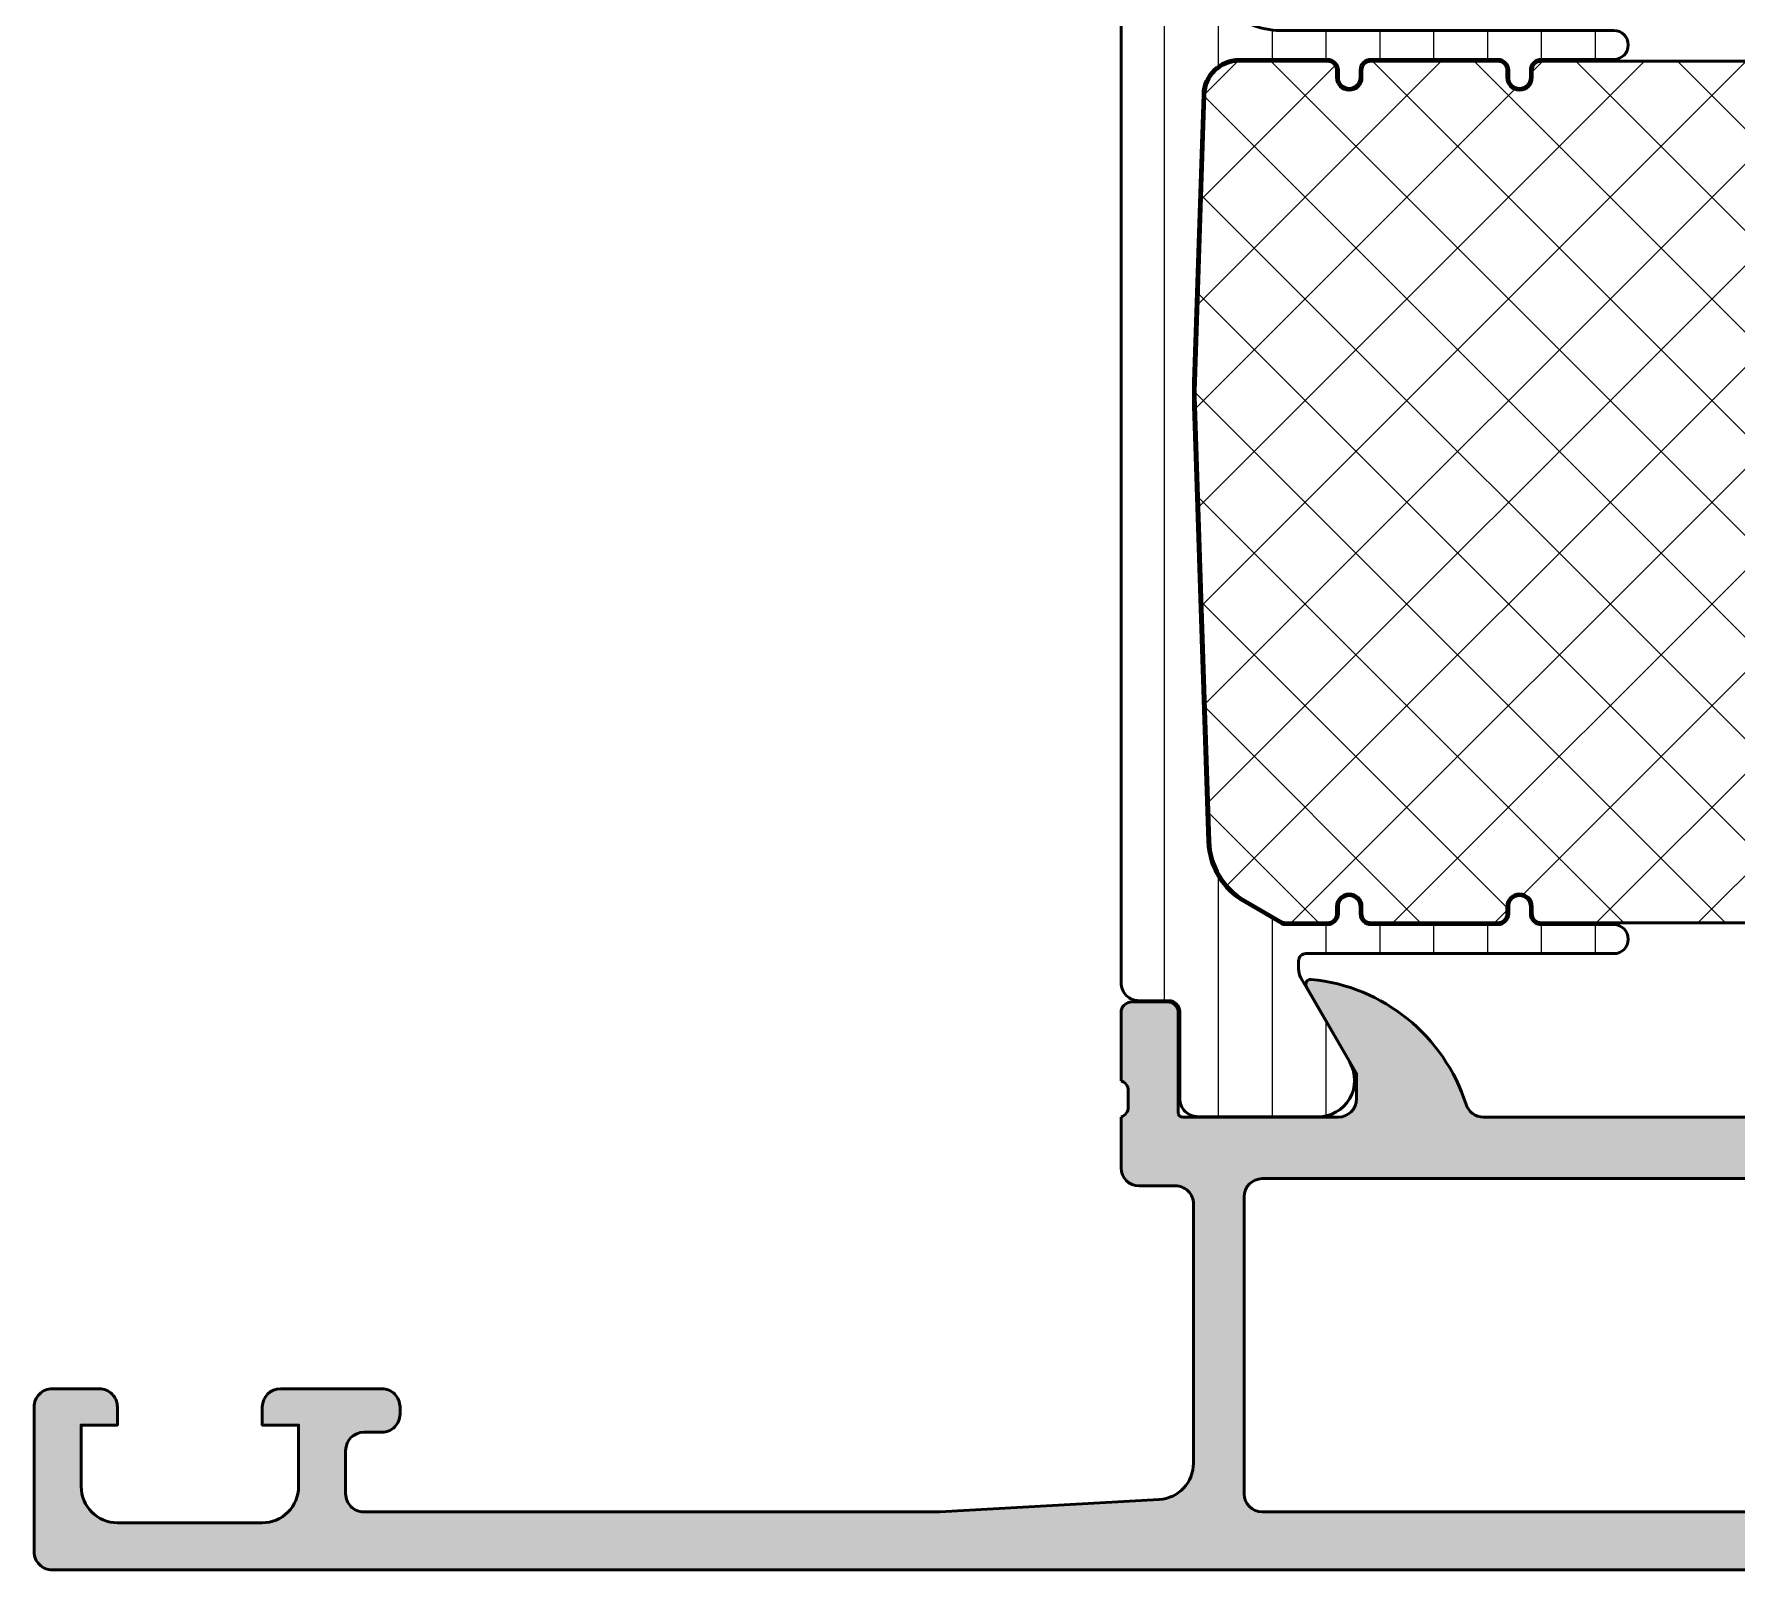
# Model space of a CAD drawing. Extents: x 0 to 94, y 0 to 75.
# Drawn here: x 0 to 47, y 0 to 42.39 of the extents above; entities that cross this region are included whole.
import ezdxf

# ---------------------------------------------------------------- set-up
doc = ezdxf.new("R2010")
doc.units = 0
for name, color, linetype, lineweight in [('0S-Alu contour', 7, 'Continuous', 50), ('0S-Alu hatch', 252, 'Continuous', 25), ('0S-Plastic contour', 254, 'Continuous', 50), ('0S-Plastic hatch', 253, 'Continuous', 25), ('0S-PT contour', 91, 'Continuous', 50), ('0S-PT hatch', 103, 'Continuous', 25)]:
    doc.layers.add(name, color=color, linetype=linetype, lineweight=lineweight)

# ---------------------------------------------------------------- blocks, each defined once
blk = doc.blocks.new('284163__18A5535A_B748_4C2D_93DA_4DFDD5C5FB51___53A38D41_53F8_440B_AF5E_DCBDC22F76F6_')
at = {"layer": '0S-Plastic hatch'}
h = blk.add_hatch(dxfattribs=at)
h.set_pattern_fill('ANSI31', color=256, scale=0.4680000000000001, angle=45, style=0)
h.set_pattern_definition([(90, (0, 0), (-1.4859, 0), [])])
edge = h.paths.add_edge_path()
edge.add_line((29.99999809265136, 48.79000299999995), (29.99999809265138, 16.20999699999988))
edge.add_arc((30.49999809265138, 16.20999699999988), 0.5, 180, 270.0000000000081)
edge.add_line((30.49999809265145, 15.70999699999988), (31.32033076590893, 15.70999699999999))
edge.add_ellipse((31.32033076590893, 15.40999699999993), major_axis=(-0.3000000000000682, 0), ratio=1, start_angle=180, end_angle=270, ccw=False)
edge.add_line((31.62033076590899, 15.40999699999998), (31.61999613660283, 13.00999861706368))
edge.add_arc((32.11999211404151, 13.00999597743868), 0.4999959774456508, 179.9996975182267, 270.0003024811965)
edge.add_line((32.11999475366667, 12.51), (35.43515744048284, 12.51))
edge.add_arc((35.44703488356272, 13.50992946068492), 0.9999999999998763, 269.3194566383534, 389.9999965993499)
edge.add_line((36.31306031702332, 14.00992940928405), (34.96698537592103, 16.34139991764112))
edge.add_ellipse((35.39999809265131, 16.59139989194063), major_axis=(-0.4999999999998948, 0), ratio=1, start_angle=0, end_angle=29.99999659934548, ccw=False)
edge.add_line((34.89999809265142, 16.59139989194065), (34.89999809265139, 16.81001272908001))
edge.add_ellipse((35.09999809265137, 16.81001272908001), major_axis=(-0.1999999999999815, 0), ratio=1, start_angle=269.99999999999795, end_angle=360, ccw=False)
edge.add_line((35.09999809265138, 17.01001272907999), (43.5999980926514, 17.01001272907994))
edge.add_arc((43.59999809265142, 17.41001272907993), 0.3999999999999915, 269.999999999998, 449.9999999999979)
edge.add_line((43.59999809265143, 17.81001272907992), (41.59999809265149, 17.81001272907995))
edge.add_ellipse((41.5999980926515, 18.11001272908), major_axis=(-0.300000000000054, 0), ratio=1, start_angle=0, end_angle=89.99999999999733, ccw=False)
edge.add_line((41.29999809265145, 18.11001272908), (41.29999809265136, 18.31001272908003))
edge.add_arc((40.99999809265139, 18.31001272908003), 0.2999999999999687, 0, 180)
edge.add_line((40.69999809265143, 18.31001272908003), (40.69999809265151, 18.11001272908013))
edge.add_ellipse((40.39999809265133, 18.11001272908007), major_axis=(-0.3000000000001748, 0), ratio=1, start_angle=90.000000000015, end_angle=180, ccw=False)
edge.add_line((40.39999809265141, 17.81001272907989), (36.89999809265142, 17.81001272907998))
edge.add_ellipse((36.89999809265143, 18.11001272908), major_axis=(-0.300000000000022, 0), ratio=1, start_angle=0, end_angle=89.99999999999733, ccw=False)
edge.add_line((36.59999809265141, 18.11001272908), (36.59999809265129, 18.31001272908003))
edge.add_arc((36.29999809265131, 18.31001272908003), 0.2999999999999829, 0, 180)
edge.add_line((35.99999809265133, 18.31001272908003), (35.99999809265141, 18.11001272908007))
edge.add_ellipse((35.69999809265139, 18.11001272908004), major_axis=(-0.3000000000000256, 0), ratio=1, start_angle=90.00000000000807, end_angle=180, ccw=False)
edge.add_line((35.69999809265143, 17.81001272908001), (34.53589647745098, 17.81001272908003))
edge.add_ellipse((34.53589647745101, 18.01001272871155), major_axis=(-0.1999999996315189, 0), ratio=1, start_angle=60.000000000000114, end_angle=89.99999999999193, ccw=False)
edge.add_line((34.43589647763524, 17.83680764827378), (33.39909399434451, 18.43540571210517))
edge.add_ellipse((34.39909382891554, 20.16745660626702), major_axis=(-1.999999992277231, 0), ratio=1, start_angle=1.7229977105126864, end_angle=60.00000534461259, ccw=False)
edge.add_line((32.39999809265142, 20.10732170492413), (32.00537866268745, 32.13201509160896))
edge.add_ellipse((41.99999809263043, 32.46001272908056), major_axis=(-9.99999999997904, 0), ratio=1, start_angle=-1.8796251589935764, end_angle=1.8796251589967028, ccw=False)
edge.add_line((32.00537866268742, 32.78801036655162), (32.26315301400549, 40.72281249282728))
edge.add_ellipse((33.26261495700188, 40.6900127290801), major_axis=(-1.000000000000002, 0), ratio=1, start_angle=269.9999999999992, end_angle=358.12037484100546, ccw=False)
edge.add_line((33.26261495700189, 41.69001272908009), (35.69999809265143, 41.69001272908001))
edge.add_ellipse((35.69999809265144, 41.39001272908005), major_axis=(-0.2999999999999687, 0), ratio=1, start_angle=180, end_angle=270.00000000000136, ccw=False)
edge.add_line((35.99999809265141, 41.39001272908007), (35.99999809265138, 41.19001272908003))
edge.add_arc((36.29999809265136, 41.19001272908001), 0.2999999999999829, 180, 360)
edge.add_line((36.59999809265135, 41.19001272908), (36.59999809265135, 41.39001272908))
edge.add_ellipse((36.8999980926513, 41.39001272908002), major_axis=(-0.2999999999999545, 0), ratio=1, start_angle=270, end_angle=360, ccw=False)
edge.add_line((36.8999980926513, 41.69001272907997), (40.39999809265157, 41.69001272908002))
edge.add_ellipse((40.39999809265156, 41.3900127290801), major_axis=(-0.299999999999919, 0), ratio=1, start_angle=180, end_angle=269.99999999999864, ccw=False)
edge.add_line((40.69999809265147, 41.39001272908012), (40.6999980926514, 41.19001272908))
edge.add_arc((40.99999809265139, 41.19001272908), 0.2999999999999971, 180, 360)
edge.add_line((41.29999809265139, 41.19001272908003), (41.29999809265145, 41.39001272908002))
edge.add_ellipse((41.59999809265143, 41.39001272908005), major_axis=(-0.2999999999999829, 0), ratio=1, start_angle=270.0000000000054, end_angle=360, ccw=False)
edge.add_line((41.5999980926514, 41.69001272908003), (43.5999980926514, 41.69001272908001))
edge.add_arc((43.5999980926514, 42.09001272907999), 0.3999999999999844, 270, 450)
edge.add_line((43.5999980926514, 42.49001272907999), (34.38785950495107, 42.49001272907993))
edge.add_ellipse((34.38785950495104, 44.49001272907994), major_axis=(-2.000000000000014, 0), ratio=1, start_angle=-1.8796251589948838, end_angle=90.0000000000008, ccw=False)
edge.add_line((32.38893561895824, 44.55561225657435), (32.39999809265136, 44.89270375323563))
edge.add_ellipse((34.39909383663482, 44.83256885166063), major_axis=(-2.000000000000055, 0), ratio=1, start_angle=299.99999465538883, end_angle=358.2770022894899, ccw=False)
edge.add_line((33.39909399820233, 46.56461975251061), (34.39999801186762, 47.1424918255765))
edge.add_arc((33.89999809265133, 48.00851727600147), 1.000000000000033, 299.9999946553925, 360)
edge.add_line((34.89999809265136, 48.00851727600148), (34.89999809265142, 48.40860010805933))
edge.add_ellipse((35.39999809265138, 48.40860010805926), major_axis=(-0.4999999999999574, 0), ratio=1, start_angle=330.0000034006557, end_angle=360, ccw=False)
edge.add_line((34.96698537592104, 48.6586000823588), (36.31306031702344, 50.99007059071589))
edge.add_arc((35.44703488356282, 51.49007053931505), 0.9999999999999037, 330.0000034006489, 450.6805433616457)
edge.add_line((35.43515744048296, 52.49), (32.11999475366656, 52.49))
edge.add_arc((32.1199921140414, 51.99000402256119), 0.4999959774457751, 89.99969751880354, 180.0003024817733)
edge.add_line((31.61999613660259, 51.99000138293619), (31.62033076590888, 49.59000299999996))
edge.add_ellipse((31.32033076590888, 49.59000299999996), major_axis=(-0.2999999999999971, 0), ratio=1, start_angle=90.00000000000892, end_angle=180, ccw=False)
edge.add_line((31.32033076590893, 49.29000299999995), (30.49999809265135, 49.29000299999994))
edge.add_arc((30.49999809265135, 48.79000299999995), 0.5, 90.0000000000004, 180)
at = {"layer": '0S-Plastic contour', "color": 7}
for points in [[(35.43515744048296, 52.49), (32.11999475366656, 52.49)], [(31.61999613660259, 51.99000138293619), (31.62033076590888, 49.59000299999996)], [(34.96698537592104, 48.6586000823588), (36.31306031702344, 50.99007059071589)], [(31.32033076590893, 49.29000299999995), (30.49999809265135, 49.29000299999994)], [(29.99999809265136, 48.79000299999995), (29.99999809265138, 16.20999699999988)], [(34.89999809265136, 48.00851727600148), (34.89999809265142, 48.40860010805933)], [(33.39909399820233, 46.56461975251061), (34.39999801186762, 47.1424918255765)], [(32.38893561895824, 44.55561225657435), (32.39999809265136, 44.89270375323563)], [(43.5999980926514, 42.49001272907999), (34.38785950495107, 42.49001272907993)], [(33.26261495700189, 41.69001272908009), (35.69999809265143, 41.69001272908001)], [(35.99999809265141, 41.39001272908007), (35.99999809265138, 41.19001272908003)], [(36.59999809265135, 41.19001272908), (36.59999809265135, 41.39001272908)], [(36.8999980926513, 41.69001272907997), (40.39999809265157, 41.69001272908002)], [(40.69999809265147, 41.39001272908012), (40.6999980926514, 41.19001272908)], [(41.29999809265139, 41.19001272908003), (41.29999809265145, 41.39001272908002)], [(41.5999980926514, 41.69001272908003), (43.5999980926514, 41.69001272908001)], [(32.00537866268742, 32.78801036655162), (32.26315301400549, 40.72281249282728)], [(32.39999809265142, 20.10732170492413), (32.00537866268745, 32.13201509160896)], [(34.43589647763524, 17.83680764827378), (33.39909399434451, 18.43540571210517)], [(35.99999809265133, 18.31001272908003), (35.99999809265141, 18.11001272908007)], [(36.59999809265141, 18.11001272908), (36.59999809265129, 18.31001272908003)], [(40.69999809265143, 18.31001272908003), (40.69999809265151, 18.11001272908013)], [(41.29999809265145, 18.11001272908), (41.29999809265136, 18.31001272908003)], [(35.69999809265143, 17.81001272908001), (34.53589647745098, 17.81001272908003)], [(40.39999809265141, 17.81001272907989), (36.89999809265142, 17.81001272907998)], [(43.59999809265143, 17.81001272907992), (41.59999809265149, 17.81001272907995)], [(35.09999809265138, 17.01001272907999), (43.5999980926514, 17.01001272907994)], [(34.89999809265142, 16.59139989194065), (34.89999809265139, 16.81001272908001)], [(36.31306031702332, 14.00992940928405), (34.96698537592103, 16.34139991764112)], [(30.49999809265145, 15.70999699999988), (31.32033076590893, 15.70999699999999)], [(31.62033076590899, 15.40999699999998), (31.61999613660283, 13.00999861706368)], [(32.11999475366667, 12.51), (35.43515744048284, 12.51)]]:
    blk.add_lwpolyline(points, dxfattribs=at)
for centre, radius, start, end in [((32.1199921140414, 51.99000402256119), 0.4999959774457751, 89.99969751880354, 180.0003024817733), ((35.44703488356282, 51.49007053931505), 0.9999999999999037, 330.0000034006489, 90.68054336164573), ((30.49999809265135, 48.79000299999995), 0.5, 90.0000000000004, 180), ((33.89999809265133, 48.00851727600147), 1.000000000000033, 299.9999946553925, 0), ((43.5999980926514, 42.09001272907999), 0.3999999999999844, 270, 90), ((36.29999809265136, 41.19001272908001), 0.2999999999999829, 180, 0), ((40.99999809265139, 41.19001272908), 0.2999999999999971, 180, 0), ((36.29999809265131, 18.31001272908003), 0.2999999999999829, 0, 180), ((40.99999809265139, 18.31001272908003), 0.2999999999999687, 0, 180), ((43.59999809265142, 17.41001272907993), 0.3999999999999915, 269.999999999998, 89.99999999999797), ((30.49999809265138, 16.20999699999988), 0.5, 180, 270.0000000000081), ((35.44703488356272, 13.50992946068492), 0.9999999999998763, 269.3194566383534, 29.99999659934991), ((32.11999211404151, 13.00999597743868), 0.4999959774456508, 179.9996975182267, 270.0003024811965)]:
    blk.add_arc(centre, radius, start, end, dxfattribs=at)
at = {"layer": '0S-Plastic contour', "color": 7, "extrusion": (0, 0, -1)}
for centre, radius, start, end in [((-31.32033076590888, 49.59000299999996), 0.2999999999999971, 180, 269.9999999999911), ((-35.39999809265138, 48.40860010805926), 0.4999999999999574, 0, 29.99999659934428), ((-34.39909383663482, 44.83256885166063), 2.000000000000055, 1.722997710510139, 60.00000534461117), ((-34.38785950495104, 44.49001272907994), 2.000000000000014, 269.9999999999992, 1.879625158994947), ((-33.26261495700188, 40.6900127290801), 1.000000000000002, 1.879625158994559, 90.00000000000081), ((-35.69999809265144, 41.39001272908005), 0.2999999999999687, 89.99999999999864, 180), ((-36.8999980926513, 41.39001272908002), 0.2999999999999545, 0, 90), ((-40.39999809265156, 41.3900127290801), 0.299999999999919, 90.00000000000136, 180), ((-41.59999809265143, 41.39001272908005), 0.2999999999999829, 0, 89.99999999999459), ((-41.99999809263043, 32.46001272908056), 9.99999999997904, 358.1203748410033, 1.879625158993589), ((-34.39909382891554, 20.16745660626702), 1.999999992277231, 299.9999946553874, 358.2770022894873), ((-35.69999809265139, 18.11001272908004), 0.3000000000000256, 180, 269.9999999999919), ((-36.89999809265143, 18.11001272908), 0.300000000000022, 270.0000000000027, 0), ((-40.39999809265133, 18.11001272908007), 0.3000000000001748, 180, 269.999999999985), ((-41.5999980926515, 18.11001272908), 0.300000000000054, 270.0000000000027, 0), ((-34.53589647745101, 18.01001272871155), 0.1999999996315189, 270.0000000000081, 299.9999999999999), ((-35.09999809265137, 16.81001272908001), 0.1999999999999815, 0, 90.00000000000205), ((-35.39999809265131, 16.59139989194063), 0.4999999999998948, 330.0000034006545, 0), ((-31.32033076590893, 15.40999699999993), 0.3000000000000682, 90, 180)]:
    blk.add_arc(centre, radius, start, end, dxfattribs=at)
blk = doc.blocks.new('381910__1972AB3C_1F6B_4D9B_8825_583B010D687E_')
at = {"layer": '0S-PT hatch'}
h = blk.add_hatch(dxfattribs=at)
h.set_pattern_fill('ANSI37', color=256, scale=0.625, angle=90, style=0)
h.set_pattern_definition([(135, (0, 0), (-1.403165018917055, -1.403165018917055), []), (225, (0, 0), (1.403165018917055, -1.403165018917055), [])])
edge = h.paths.add_edge_path()
edge.add_line((58.34999809265136, 41.19001272907999), (58.34999809265139, 18.31001272908))
edge.add_ellipse((57.89999809265141, 18.31001272907999), major_axis=(-0.4499999999999816, 0), ratio=1, start_angle=90.00000000000091, end_angle=180, ccw=False)
edge.add_line((57.89999809265141, 17.86001272908), (41.59999809265137, 17.86001272907995))
edge.add_ellipse((41.5999980926514, 18.11001272907996), major_axis=(-0.2500000000000142, 0), ratio=1, start_angle=0, end_angle=89.99999999999352, ccw=False)
edge.add_line((41.34999809265138, 18.11001272907995), (41.34999809265136, 18.31001272908))
edge.add_arc((40.99999809265134, 18.31001272907999), 0.3500000000000227, 0, 180)
edge.add_line((40.64999809265131, 18.31001272907999), (40.64999809265143, 18.11001272907999))
edge.add_ellipse((40.39999809265135, 18.11001272908002), major_axis=(-0.250000000000071, 0), ratio=1, start_angle=89.99999999999352, end_angle=180, ccw=False)
edge.add_line((40.39999809265133, 17.86001272907995), (36.89999809265137, 17.86001272907995))
edge.add_ellipse((36.89999809265138, 18.11001272907999), major_axis=(-0.2500000000000391, 0), ratio=1, start_angle=0, end_angle=89.9999999999967, ccw=False)
edge.add_line((36.64999809265135, 18.11001272907999), (36.64999809265137, 18.31001272908))
edge.add_arc((36.29999809265135, 18.31001272907999), 0.3500000000000227, 0, 180)
edge.add_line((35.94999809265133, 18.31001272907999), (35.94999809265144, 18.11001272908))
edge.add_ellipse((35.69999809265141, 18.11001272908004), major_axis=(-0.2500000000000355, 0), ratio=1, start_angle=89.99999999998528, end_angle=180, ccw=False)
edge.add_line((35.69999809265134, 17.86001272908), (34.53589647745107, 17.86001272908))
edge.add_ellipse((34.53589647978386, 18.0100127374173), major_axis=(-0.1500000083372975, 0), ratio=1, start_angle=59.99999910894451, end_angle=89.99999910894002, ccw=False)
edge.add_line((34.46089647359496, 17.88010892079572), (33.42409399030521, 18.47870698462644))
edge.add_ellipse((34.39909382891555, 20.16745660626694), major_axis=(-1.949999992277206, 0), ratio=1, start_angle=1.7210023747038008, end_angle=60.00000534460821, ccw=False)
edge.add_line((32.44997344557945, 20.10889295589521), (32.0553517598373, 32.1336550797958))
edge.add_ellipse((42.0002500139141, 32.46001277071362), major_axis=(-9.950251787083642, 0), ratio=1, start_angle=-1.8796724993551948, end_angle=1.8795778186358802, ccw=False)
edge.add_line((32.05535229915378, 32.78638689547874), (32.31312611115522, 40.72117250463985))
edge.add_ellipse((33.26261495700184, 40.69001272908002), major_axis=(-0.9500000000000488, 0), ratio=1, start_angle=269.99999999999784, end_angle=358.12037484100483, ccw=False)
edge.add_line((33.26261495700187, 41.64001272908006), (35.69999809265137, 41.64001272908001))
edge.add_ellipse((35.69999809265138, 41.39001272908001), major_axis=(-0.2500000000000071, 0), ratio=1, start_angle=180, end_angle=270.00000000000165, ccw=False)
edge.add_line((35.94999809265138, 41.39001272908003), (35.94999809265138, 41.19001272908))
edge.add_arc((36.29999809265136, 41.19001272908), 0.3499999999999801, 180, 360)
edge.add_line((36.64999809265135, 41.19001272908001), (36.64999809265135, 41.39001272907999))
edge.add_ellipse((36.89999809265133, 41.39001272908), major_axis=(-0.2499999999999858, 0), ratio=1, start_angle=270, end_angle=360, ccw=False)
edge.add_line((36.89999809265133, 41.64001272907999), (40.39999809265144, 41.64001272908))
edge.add_ellipse((40.39999809265144, 41.39001272908002), major_axis=(-0.2499999999999858, 0), ratio=1, start_angle=180, end_angle=270, ccw=False)
edge.add_line((40.64999809265143, 41.39001272908005), (40.6499980926514, 41.19001272908001))
edge.add_arc((40.99999809265137, 41.19001272908), 0.3499999999999801, 180, 360)
edge.add_line((41.34999809265136, 41.19001272908), (41.34999809265138, 41.39001272908005))
edge.add_ellipse((41.59999809265133, 41.39001272908005), major_axis=(-0.2499999999999432, 0), ratio=1, start_angle=270.00000000000324, end_angle=360, ccw=False)
edge.add_line((41.59999809265132, 41.64001272908), (57.89999809265133, 41.64001272908001))
edge.add_ellipse((57.89999809265133, 41.19001272907999), major_axis=(-0.4500000000000313, 0), ratio=1, start_angle=180, end_angle=270, ccw=False)
at = {"layer": '0S-PT contour', "color": 7}
for points in [[(33.26261495700187, 41.64001272908006), (35.69999809265137, 41.64001272908001)], [(35.94999809265138, 41.39001272908003), (35.94999809265138, 41.19001272908)], [(36.64999809265135, 41.19001272908001), (36.64999809265135, 41.39001272907999)], [(36.89999809265133, 41.64001272907999), (40.39999809265144, 41.64001272908)], [(40.64999809265143, 41.39001272908005), (40.6499980926514, 41.19001272908001)], [(41.34999809265136, 41.19001272908), (41.34999809265138, 41.39001272908005)], [(41.59999809265132, 41.64001272908), (57.89999809265133, 41.64001272908001)], [(58.34999809265136, 41.19001272907999), (58.34999809265139, 18.31001272908)], [(32.05535229915378, 32.78638689547874), (32.31312611115522, 40.72117250463985)], [(32.44997344557945, 20.10889295589521), (32.0553517598373, 32.1336550797958)], [(34.46089647359496, 17.88010892079572), (33.42409399030521, 18.47870698462644)], [(35.94999809265133, 18.31001272907999), (35.94999809265144, 18.11001272908)], [(36.64999809265135, 18.11001272907999), (36.64999809265137, 18.31001272908)], [(40.64999809265131, 18.31001272907999), (40.64999809265143, 18.11001272907999)], [(41.34999809265138, 18.11001272907995), (41.34999809265136, 18.31001272908)], [(35.69999809265134, 17.86001272908), (34.53589647745107, 17.86001272908)], [(40.39999809265133, 17.86001272907995), (36.89999809265137, 17.86001272907995)], [(57.89999809265141, 17.86001272908), (41.59999809265137, 17.86001272907995)]]:
    blk.add_lwpolyline(points, dxfattribs=at)
at = {"layer": '0S-PT contour', "color": 7, "extrusion": (0, 0, -1)}
for centre, radius, start, end in [((-33.26261495700184, 40.69001272908002), 0.9500000000000488, 1.879625158995141, 90.00000000000216), ((-35.69999809265138, 41.39001272908001), 0.2500000000000071, 89.99999999999837, 180), ((-36.89999809265133, 41.39001272908), 0.2499999999999858, 0, 90), ((-40.39999809265144, 41.39001272908002), 0.2499999999999858, 90, 180), ((-41.59999809265133, 41.39001272908005), 0.2499999999999432, 0, 89.99999999999675), ((-57.89999809265133, 41.19001272907999), 0.4500000000000313, 90, 180), ((-42.0002500139141, 32.46001277071362), 9.950251787083642, 358.1204221813641, 1.879672499355122), ((-34.39909382891555, 20.16745660626694), 1.949999992277206, 299.9999946553918, 358.2789976252962), ((-34.53589647978386, 18.0100127374173), 0.1500000083372975, 270.0000008910601, 300.0000008910555), ((-35.69999809265141, 18.11001272908004), 0.2500000000000355, 180, 270.0000000000147), ((-36.89999809265138, 18.11001272907999), 0.2500000000000391, 270.0000000000033, 0), ((-40.39999809265135, 18.11001272908002), 0.250000000000071, 180, 270.0000000000065), ((-41.5999980926514, 18.11001272907996), 0.2500000000000142, 270.0000000000065, 0), ((-57.89999809265141, 18.31001272907999), 0.4499999999999816, 180, 269.9999999999991)]:
    blk.add_arc(centre, radius, start, end, dxfattribs=at)
at = {"layer": '0S-PT contour', "color": 7}
for centre, radius, start, end in [((36.29999809265136, 41.19001272908), 0.3499999999999801, 180, 0), ((40.99999809265137, 41.19001272908), 0.3499999999999801, 180, 0), ((36.29999809265135, 18.31001272907999), 0.3500000000000227, 0, 180), ((40.99999809265134, 18.31001272907999), 0.3500000000000227, 0, 180)]:
    blk.add_arc(centre, radius, start, end, dxfattribs=at)
blk = doc.blocks.new('345230__C78B435F_E2AF_43DA_B046_00CA85C516BD_')
at = {"layer": '0S-Alu hatch'}
h = blk.add_hatch(color=256, dxfattribs=at)
edge = h.paths.add_edge_path()
edge.add_line((30.49999809265138, 10.59999847412109), (31.49999809265137, 10.59999847412109))
edge.add_ellipse((31.49999809265137, 10.09999847412109), major_axis=(-0.5, 0), ratio=1, start_angle=180, end_angle=270.0000000000004, ccw=False)
edge.add_line((31.99999809265137, 10.09999847412109), (31.99999809265137, 2.944488525390625))
edge.add_ellipse((31.00000742106394, 2.944476820800786), major_axis=(-0.9999906716559287, 0), ratio=1, start_angle=93.26926935200993, end_angle=180.0006706298244, ccw=False)
edge.add_line((31.05703544616699, 1.94611358642578), (25, 1.599998474121093))
edge.add_line((25, 1.599998474121093), (9.100006103515621, 1.599998474121093))
edge.add_ellipse((9.100002464158983, 2.099994834764453), major_axis=(-0.499996360656605, 0), ratio=1, start_angle=-0.000417042864683026, end_angle=90.00041704258638, ccw=False)
edge.add_line((8.600006103515625, 2.099998474121095), (8.600006103515625, 3.300003051757812))
edge.add_ellipse((9.100008844383236, 3.300000310890201), major_axis=(-0.5000027408751234, 0), ratio=1, start_angle=270.00031407857114, end_angle=359.99968592151924, ccw=False)
edge.add_line((9.100006103515623, 3.800003051757812), (9.600006103515621, 3.800003051757812))
edge.add_arc((9.600018985091804, 4.29999017018163), 0.4999871185897585, 269.9985238420723, 360.0014761580922)
edge.add_line((10.10000610351562, 4.300003051757816), (10.10000610351562, 4.499999999999999))
edge.add_arc((9.600019903500325, 4.500013799984704), 0.4999862002057406, 359.9984185945515, 450.0015814054072)
edge.add_line((9.600006103515629, 5), (6.79998779296875, 5))
edge.add_arc((6.800036528742742, 4.499951264226007), 0.5000487381489366, 90.00558416400727, 179.994415836045)
edge.add_line((6.29998779296875, 4.499999999999999), (6.29998779296875, 4))
edge.add_line((6.29998779296875, 4), (7.29998779296875, 4))
edge.add_line((7.29998779296875, 4), (7.299987792968751, 2.300003051757813))
edge.add_ellipse((6.300035042676397, 2.299955803026453), major_axis=(-0.9999527514086279, 0), ratio=1, start_angle=89.99904127429778, end_angle=180.0027072806921, ccw=False)
edge.add_line((6.300018310546877, 1.300003051757812), (2.29998779296875, 1.300003051757812))
edge.add_ellipse((2.300030971468326, 2.300046230257388), major_axis=(-1.000043179431726, 0), ratio=1, start_angle=0.00247383901108833, end_angle=89.99752616102683, ccw=False)
edge.add_line((1.29998779296875, 2.300003051757813), (1.29998779296875, 4))
edge.add_line((1.29998779296875, 4), (2.29998779296875, 4))
edge.add_line((2.29998779296875, 4), (2.29998779296875, 4.500000000000001))
edge.add_arc((1.80003856548356, 4.500050770347224), 0.4999492300630801, 359.9941815559002, 450.0023212804759)
edge.add_line((1.800018310546874, 5), (0.5000000000000014, 5))
edge.add_arc((0.4999963606433605, 4.500003639356639), 0.4999963606566056, 89.99958295741315, 180.0004170428646)
edge.add_line((1e-16, 4.5), (0, 0.5))
edge.add_arc((0.4999963606433596, 0.4999963606433596), 0.4999963606566047, 179.9995829571354, 270.0004170425868)
edge.add_line((0.5, 1e-16), (93.49998474121092, 0))
edge.add_arc((93.49998838056761, 0.4999963606433101), 0.4999963606565535, 269.999582957409, 360.0004170428646)
edge.add_line((93.99998474121092, 0.4999999999999999), (93.99998474121092, 4.5))
edge.add_arc((93.49998838056761, 4.500003639356673), 0.4999963606565713, 359.9995829571354, 450.000417042591)
edge.add_line((93.49998474121091, 5), (92.19996643066408, 5))
edge.add_arc((92.19994617572735, 4.50005077034724), 0.4999492300630647, 89.99767871952236, 180.0058184440998)
edge.add_line((91.69999694824217, 4.5), (91.69999694824217, 4))
edge.add_line((91.69999694824217, 4), (92.69999694824219, 4))
edge.add_line((92.69999694824219, 4), (92.69999694824219, 2.300003051757805))
edge.add_ellipse((91.69995376974263, 2.300046230257366), major_axis=(-1.000043179431703, 0), ratio=1, start_angle=90.00247383897113, end_angle=179.9975261609891, ccw=False)
edge.add_line((91.69999694824217, 1.300003051757812), (87.69996643066409, 1.300003051757812))
edge.add_ellipse((87.69994969853458, 2.299955803026501), major_axis=(-0.9999527514086771, 0), ratio=1, start_angle=-0.002707280691993219, end_angle=90.00095872570171, ccw=False)
edge.add_line((86.69999694824217, 2.300003051757819), (86.69999694824217, 4))
edge.add_line((86.69999694824217, 4), (87.69999694824219, 4))
edge.add_line((87.69999694824219, 4), (87.69999694824219, 4.5))
edge.add_arc((87.19994821246819, 4.499951264226006), 0.5000487381489375, 0.0055841639549441, 89.99441583599489)
edge.add_line((87.19999694824217, 5), (84.39997863769533, 5))
edge.add_arc((84.39996483771063, 4.500013799984685), 0.4999862002057592, 89.99841859459399, 180.0015814054484)
edge.add_line((83.89997863769531, 4.5), (83.89997863769531, 4.300003051757812))
edge.add_arc((84.39996575611912, 4.29999017018163), 0.4999871185897572, 179.9985238419079, 270.0014761579276)
edge.add_line((84.39997863769533, 3.800003051757812), (84.89997863769531, 3.800003051757812))
edge.add_ellipse((84.8999758968277, 3.300000310890198), major_axis=(-0.5000027408751265, 0), ratio=1, start_angle=180.0003140784808, end_angle=269.99968592142864, ccw=False)
edge.add_line((85.39997863769531, 3.300003051757811), (85.39997863769531, 2.099998474121106))
edge.add_ellipse((84.89998227705195, 2.099994834764466), major_axis=(-0.4999963606566104, 0), ratio=1, start_angle=89.9995829574155, end_angle=180.0004170428646, ccw=False)
edge.add_line((84.89997863769533, 1.599998474121093), (68.9999771118164, 1.599998474121093))
edge.add_line((68.9999771118164, 1.599998474121093), (62.94294357299803, 1.94611358642578))
edge.add_ellipse((62.99997159810111, 2.94447682080078), major_axis=(-0.9999906716559257, 0), ratio=1, start_angle=-0.0006706298242988851, end_angle=86.73073064798831, ccw=False)
edge.add_line((61.99998092651369, 2.944488525390637), (61.99998092651366, 10.09999847412108))
edge.add_ellipse((62.49998092651366, 10.09999847412109), major_axis=(-0.5, 0), ratio=1, start_angle=270, end_angle=360, ccw=False)
edge.add_line((62.49998092651367, 10.59999847412109), (63.49998092651366, 10.59999847412109))
edge.add_arc((63.49998092651367, 11.09999847412109), 0.5, 269.9999999999992, 360)
edge.add_line((63.99998092651367, 11.09999847412109), (63.99998092651367, 12.50000000000002))
edge.add_ellipse((64.0788173730567, 12.76752059199315), major_axis=(-0.2788950563274335, 0), ratio=1, start_angle=-1.1645893740957263, end_angle=73.5801235805124, ccw=False)
edge.add_line((63.79997992651365, 12.77318899999152), (63.79997992651366, 13.22678299999149))
edge.add_ellipse((64.07884802215685, 13.23244365946854), major_axis=(-0.2789255417371646, 0), ratio=1, start_angle=-73.5754054446399, end_angle=1.1628700728853119, ccw=False)
edge.add_line((63.99998092651365, 13.49998699999149), (63.99998092651366, 15.37999800000002))
edge.add_arc((63.69998092651366, 15.37999800000002), 0.3000000000000043, 0, 90)
edge.add_line((63.69998092651366, 15.67999800000002), (62.72000660747088, 15.67999800000002))
edge.add_arc((62.72000660747088, 15.37999800000001), 0.3000000000000114, 90, 180)
edge.add_line((62.42000660747087, 15.37999800000001), (62.42000660747087, 12.62000000000002))
edge.add_ellipse((62.30000660747084, 12.62000000000003), major_axis=(-0.120000000000033, 0), ratio=1, start_angle=90.00000000000341, end_angle=180, ccw=False)
edge.add_line((62.30000660747084, 12.49999999999999), (57.99998092651367, 12.49999999999999))
edge.add_ellipse((57.99998092651367, 12.99999999999998), major_axis=(-0.4999999999999894, 0), ratio=1, start_angle=0, end_angle=89.9999999999992, ccw=False)
edge.add_line((57.49998092651368, 12.99999999999998), (57.49998092651368, 13.70000000000002))
edge.add_line((57.49998092651368, 13.70000000000002), (58.88147638413602, 16.09282032302754))
edge.add_arc((58.76186114186537, 16.1618802153517), 0.1381197846483011, 329.9999999999977, 455.6225775507892)
edge.add_arc((59.23820416768751, 11.32339113815217), 5.00000000000003, 95.62257755079384, 162.2515836439299)
edge.add_ellipse((53.9999809265137, 12.99999999999995), major_axis=(-0.4999999999999637, 0), ratio=1, start_angle=90.0000000000008, end_angle=162.2515836439318, ccw=False)
edge.add_line((53.99998092651371, 12.49999999999999), (39.99999809265137, 12.49999999999999))
edge.add_ellipse((39.99999809265145, 13.00000000000007), major_axis=(-0.5000000000000764, 0), ratio=1, start_angle=17.74841635606151, end_angle=89.99999999999102, ccw=False)
edge.add_arc((34.76177485147764, 11.32339113815226), 4.999999999999924, 17.74841635607091, 84.37742244920712)
edge.add_arc((35.23811787729967, 16.1618802153517), 0.1381197846482956, 84.37742244920473, 209.9999999999984)
edge.add_line((35.11850263502901, 16.09282032302756), (36.49999809265136, 13.70000000000002))
edge.add_line((36.49999809265136, 13.70000000000002), (36.49999809265137, 12.99999999999999))
edge.add_ellipse((35.99999809265137, 12.99999999999999), major_axis=(-0.5, 0), ratio=1, start_angle=90.0000000000008, end_angle=180, ccw=False)
edge.add_line((35.99999809265137, 12.49999999999999), (31.69997241169417, 12.49999999999999))
edge.add_ellipse((31.69997241169416, 12.61999999999999), major_axis=(-0.1200000000000027, 0), ratio=1, start_angle=0, end_angle=90.0000000000017, ccw=False)
edge.add_line((31.57997241169416, 12.62), (31.57997241169416, 15.37999799999999))
edge.add_arc((31.27997241169416, 15.37999799999999), 0.300000000000006, 0, 90.00000000000067)
edge.add_line((31.27997241169415, 15.67999799999999), (30.29999809265137, 15.67999799999999))
edge.add_arc((30.29999809265137, 15.37999799999999), 0.2999999999999971, 90, 180)
edge.add_line((29.99999809265137, 15.37999799999999), (29.99999809265137, 13.49998699999148))
edge.add_ellipse((29.9211309970082, 13.23244365946854), major_axis=(-0.2789255417371538, 0), ratio=1, start_angle=178.8371299271139, end_angle=253.57540544464462, ccw=False)
edge.add_line((30.19999909265138, 13.22678299999148), (30.19999909265137, 12.77318899999148))
edge.add_ellipse((29.92116164610834, 12.7675205919931), major_axis=(-0.2788950563274165, 0), ratio=1, start_angle=106.41987641949089, end_angle=181.1645893740976, ccw=False)
edge.add_line((29.99999809265137, 12.5), (29.99999809265137, 11.09999847412109))
edge.add_arc((30.49999809265138, 11.09999847412109), 0.5000000000000018, 180, 270)
edge = h.paths.add_edge_path()
edge.add_line((33.39999389648437, 2.100006103515625), (33.39999389648437, 10.29999542236328))
edge.add_ellipse((33.89999389648437, 10.29999542236328), major_axis=(-0.5, 0), ratio=1, start_angle=270, end_angle=360, ccw=False)
edge.add_line((33.89999389648437, 10.79999542236328), (60.0999870300293, 10.79999542236328))
edge.add_ellipse((60.0999870300293, 10.29999542236328), major_axis=(-0.5, 0), ratio=1, start_angle=180, end_angle=270, ccw=False)
edge.add_line((60.59998703002929, 10.29999542236328), (60.59998703002929, 2.100006103515625))
edge.add_ellipse((60.0999870300293, 2.100006103515625), major_axis=(-0.5, 0), ratio=1, start_angle=90, end_angle=180, ccw=False)
edge.add_line((60.0999870300293, 1.600006103515625), (33.89999389648437, 1.600006103515625))
edge.add_ellipse((33.89999389648437, 2.100006103515625), major_axis=(-0.5, 0), ratio=1, start_angle=0, end_angle=90, ccw=False)
at = {"layer": '0S-Alu contour', "color": 7}
for points in [[(35.11850263502901, 16.09282032302756), (36.49999809265136, 13.70000000000002), (36.49999809265137, 12.99999999999999)], [(31.27997241169415, 15.67999799999999), (30.29999809265137, 15.67999799999999)], [(29.99999809265137, 15.37999799999999), (29.99999809265137, 13.49998699999148)], [(31.57997241169416, 12.62), (31.57997241169416, 15.37999799999999)], [(30.19999909265138, 13.22678299999148), (30.19999909265137, 12.77318899999148)], [(29.99999809265137, 12.5), (29.99999809265137, 11.09999847412109)], [(35.99999809265137, 12.49999999999999), (31.69997241169417, 12.49999999999999)], [(53.99998092651371, 12.49999999999999), (39.99999809265137, 12.49999999999999)], [(30.49999809265138, 10.59999847412109), (31.49999809265137, 10.59999847412109)], [(33.89999389648437, 10.79999542236328), (60.0999870300293, 10.79999542236328)], [(31.99999809265137, 10.09999847412109), (31.99999809265137, 2.944488525390625)], [(33.39999389648437, 2.100006103515625), (33.39999389648437, 10.29999542236328)], [(1.800018310546874, 5), (0.5000000000000014, 5)], [(9.600006103515629, 5), (6.79998779296875, 5)], [(1e-16, 4.5), (0, 0.5)], [(1.29998779296875, 2.300003051757813), (1.29998779296875, 4), (2.29998779296875, 4), (2.29998779296875, 4.500000000000001)], [(6.29998779296875, 4.499999999999999), (6.29998779296875, 4), (7.29998779296875, 4), (7.299987792968751, 2.300003051757813)], [(10.10000610351562, 4.300003051757816), (10.10000610351562, 4.499999999999999)], [(9.100006103515623, 3.800003051757812), (9.600006103515621, 3.800003051757812)], [(8.600006103515625, 2.099998474121095), (8.600006103515625, 3.300003051757812)], [(31.05703544616699, 1.94611358642578), (25, 1.599998474121093), (9.100006103515621, 1.599998474121093)], [(60.0999870300293, 1.600006103515625), (33.89999389648437, 1.600006103515625)], [(6.300018310546877, 1.300003051757812), (2.29998779296875, 1.300003051757812)], [(0.5, 1e-16), (93.49998474121092, 0)]]:
    blk.add_lwpolyline(points, dxfattribs=at)
for centre, radius, start, end in [((35.23811787729967, 16.1618802153517), 0.1381197846482956, 84.37742244920473, 209.9999999999984), ((34.76177485147764, 11.32339113815226), 4.999999999999924, 17.74841635607091, 84.37742244920712), ((30.29999809265137, 15.37999799999999), 0.2999999999999971, 90, 180), ((31.27997241169416, 15.37999799999999), 0.300000000000006, 0, 90.00000000000067), ((30.49999809265138, 11.09999847412109), 0.5000000000000018, 180, 270), ((0.4999963606433605, 4.500003639356639), 0.4999963606566056, 89.99958295741315, 180.0004170428646), ((1.80003856548356, 4.500050770347224), 0.4999492300630801, 359.9941815559002, 90.00232128047595), ((6.800036528742742, 4.499951264226007), 0.5000487381489366, 90.00558416400727, 179.994415836045), ((9.600019903500325, 4.500013799984704), 0.4999862002057406, 359.9984185945515, 90.00158140540722), ((9.600018985091804, 4.29999017018163), 0.4999871185897585, 269.9985238420723, 0.0014761580921441), ((0.4999963606433596, 0.4999963606433596), 0.4999963606566047, 179.9995829571354, 270.0004170425868)]:
    blk.add_arc(centre, radius, start, end, dxfattribs=at)
at = {"layer": '0S-Alu contour', "color": 7, "extrusion": (0, 0, -1)}
for centre, radius, start, end in [((-29.9211309970082, 13.23244365946854), 0.2789255417371538, 106.4245945553554, 181.1628700728862), ((-29.92116164610834, 12.7675205919931), 0.2788950563274165, 178.8354106259024, 253.5801235805091), ((-35.99999809265137, 12.99999999999999), 0.5, 180, 269.9999999999992), ((-39.99999809265145, 13.00000000000007), 0.5000000000000764, 270.000000000009, 342.2515836439385), ((-31.69997241169416, 12.61999999999999), 0.1200000000000028, 269.9999999999983, 0), ((-31.49999809265137, 10.09999847412109), 0.5, 89.99999999999959, 180), ((-33.89999389648437, 10.29999542236328), 0.5, 0, 90), ((-9.100008844383236, 3.300000310890201), 0.5000027408751234, 0.0003140784807261, 89.99968592142883), ((-31.00000742106394, 2.944476820800786), 0.9999906716559289, 179.9993293701756, 266.7307306479901), ((-2.300030971468326, 2.300046230257388), 1.000043179431726, 270.0024738389732, 359.9975261609889), ((-6.300035042676397, 2.299955803026453), 0.9999527514086279, 179.9972927193079, 270.0009587257022), ((-9.100002464158983, 2.099994834764453), 0.499996360656605, 269.9995829574136, 0.0004170428646345), ((-33.89999389648437, 2.100006103515625), 0.5, 270, 0)]:
    blk.add_arc(centre, radius, start, end, dxfattribs=at)
blk = doc.blocks.new('381910__4415C429_BD71_4D6B_B672_09D0D6D1817C_')
at = {"layer": '0S-Alu contour', "color": 7}
blk.add_blockref('345230__C78B435F_E2AF_43DA_B046_00CA85C516BD_', (0, 0), dxfattribs=at)
at = {"layer": '0S-Plastic contour', "color": 7}
blk.add_blockref('284163__18A5535A_B748_4C2D_93DA_4DFDD5C5FB51___53A38D41_53F8_440B_AF5E_DCBDC22F76F6_', (0, 0), dxfattribs=at)
at = {"layer": '0S-PT contour', "color": 7}
blk.add_blockref('381910__1972AB3C_1F6B_4D9B_8825_583B010D687E_', (0, 0), dxfattribs=at)

msp = doc.modelspace()

# ---------------------------------------------------------------- block references
at = {"layer": '0S-Alu contour', "color": 7}
msp.add_blockref('381910__4415C429_BD71_4D6B_B672_09D0D6D1817C_', (0, 0), dxfattribs=at)

doc.saveas('drawing.dxf')
